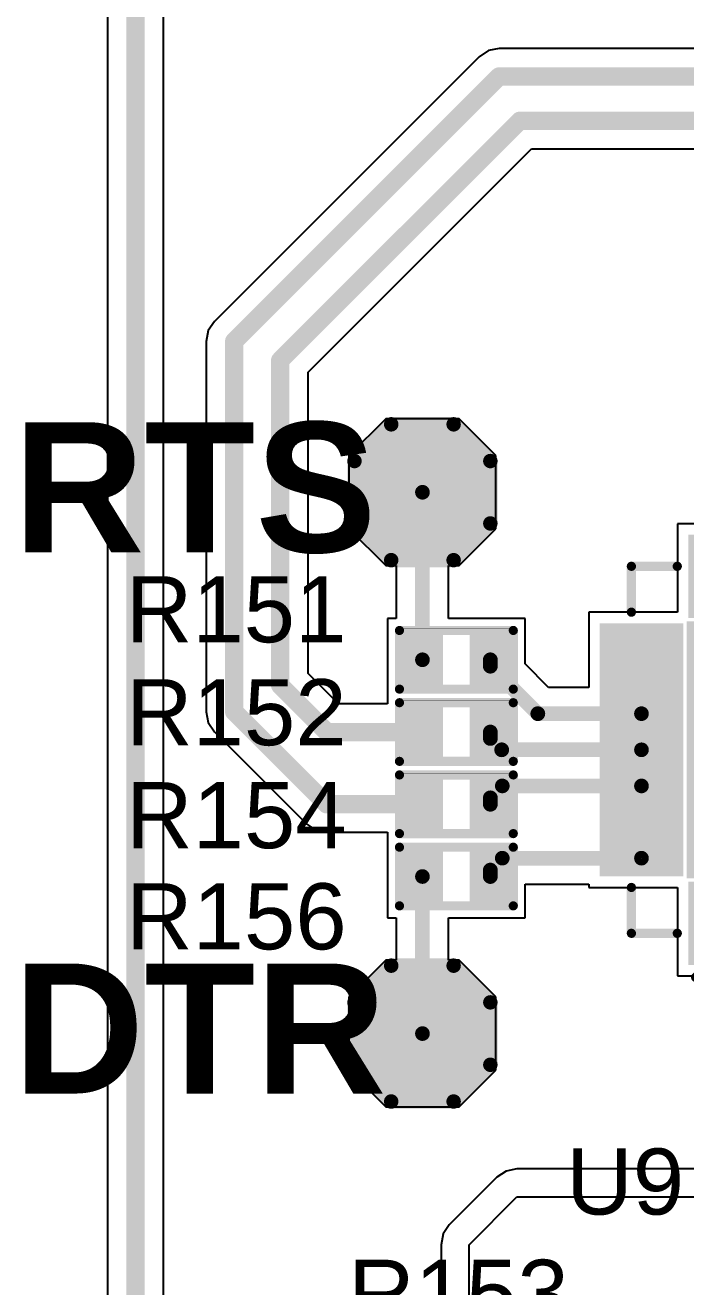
# Model space of a CAD drawing. Header units: inches. Extents: x -11 to 5379, y 0 to 5429.
# Drawn here: x 66.27 to 75.41, y 51.01 to 68.47 of the extents above; entities that cross this region are included whole.
import ezdxf

# ---------------------------------------------------------------- set-up
doc = ezdxf.new("R2010")
doc.units = ezdxf.units.IN
for name, color, linetype in [('Bottom Layer', 5, 'Continuous'), ('PWR', 76, 'Continuous'), ('Top Layer', 1, 'Continuous'), ('Top Overlay', 2, 'Continuous'), ('Top Paste', 8, 'Continuous'), ('Top Solder', 216, 'Continuous')]:
    doc.layers.add(name, color=color, linetype=linetype)
doc.styles.add('Arial', font='', dxfattribs={"height": 0.2})
doc.styles.add('Arial_Bold', font='', dxfattribs={"height": 0.2})
doc.styles.get('Arial').set_extended_font_data('Arial')
doc.styles.get('Arial_Bold').set_extended_font_data('Arial', bold=True)

# ---------------------------------------------------------------- blocks, each defined once
blk = doc.blocks.new('28_QFN__5_5___156')
at = {"layer": 'Top Layer'}
for points in [[(-1.65, 2.875), (-1.35, 2.875), (-1.35, 1.925), (-1.65, 1.925)], [(-1.15, 2.875), (-0.85, 2.875), (-0.85, 1.925), (-1.15, 1.925)], [(-0.65, 2.875), (-0.35, 2.875), (-0.35, 1.925), (-0.65, 1.925)], [(-0.15, 2.875), (0.15, 2.875), (0.15, 1.925), (-0.15, 1.925)], [(0.35, 2.875), (0.65, 2.875), (0.65, 1.925), (0.35, 1.925)], [(0.85, 2.875), (1.15, 2.875), (1.15, 1.925), (0.85, 1.925)], [(1.35, 2.875), (1.65, 2.875), (1.65, 1.925), (1.35, 1.925)], [(-2.875, 1.65), (-1.925, 1.65), (-1.925, 1.35), (-2.875, 1.35)], [(-1.675, 1.675), (1.675, 1.675), (1.675, -1.675), (-1.675, -1.675)], [(1.925, 1.65), (2.875, 1.65), (2.875, 1.35), (1.925, 1.35)], [(-2.875, 1.15), (-1.925, 1.15), (-1.925, 0.85), (-2.875, 0.85)], [(1.925, 1.15), (2.875, 1.15), (2.875, 0.85), (1.925, 0.85)], [(-2.875, 0.65), (-1.925, 0.65), (-1.925, 0.35), (-2.875, 0.35)], [(1.925, 0.65), (2.875, 0.65), (2.875, 0.35), (1.925, 0.35)], [(-2.875, 0.15), (-1.925, 0.15), (-1.925, -0.15), (-2.875, -0.15)], [(1.925, 0.15), (2.875, 0.15), (2.875, -0.15), (1.925, -0.15)], [(-2.875, -0.35), (-1.925, -0.35), (-1.925, -0.65), (-2.875, -0.65)], [(1.925, -0.35), (2.875, -0.35), (2.875, -0.65), (1.925, -0.65)], [(-2.875, -0.85), (-1.925, -0.85), (-1.925, -1.15), (-2.875, -1.15)], [(1.925, -0.85), (2.875, -0.85), (2.875, -1.15), (1.925, -1.15)], [(-2.875, -1.35), (-1.925, -1.35), (-1.925, -1.65), (-2.875, -1.65)], [(1.925, -1.35), (2.875, -1.35), (2.875, -1.65), (1.925, -1.65)], [(-1.65, -1.925), (-1.35, -1.925), (-1.35, -2.875), (-1.65, -2.875)], [(-1.15, -1.925), (-0.85, -1.925), (-0.85, -2.875), (-1.15, -2.875)], [(-0.65, -1.925), (-0.35, -1.925), (-0.35, -2.875), (-0.65, -2.875)], [(-0.15, -1.925), (0.15, -1.925), (0.15, -2.875), (-0.15, -2.875)], [(0.35, -1.925), (0.65, -1.925), (0.65, -2.875), (0.35, -2.875)], [(0.85, -1.925), (1.15, -1.925), (1.15, -2.875), (0.85, -2.875)], [(1.35, -1.925), (1.65, -1.925), (1.65, -2.875), (1.35, -2.875)]]:
    blk.add_hatch(color=1, dxfattribs=at).paths.add_polyline_path(points)
at = {"layer": 'Top Paste'}
for points in [[(-1.65, 2.875), (-1.35, 2.875), (-1.35, 1.925), (-1.65, 1.925)], [(-1.15, 2.875), (-0.85, 2.875), (-0.85, 1.925), (-1.15, 1.925)], [(-0.65, 2.875), (-0.35, 2.875), (-0.35, 1.925), (-0.65, 1.925)], [(-0.15, 2.875), (0.15, 2.875), (0.15, 1.925), (-0.15, 1.925)], [(0.35, 2.875), (0.65, 2.875), (0.65, 1.925), (0.35, 1.925)], [(0.85, 2.875), (1.15, 2.875), (1.15, 1.925), (0.85, 1.925)], [(1.35, 2.875), (1.65, 2.875), (1.65, 1.925), (1.35, 1.925)], [(-2.875, 1.65), (-1.925, 1.65), (-1.925, 1.35), (-2.875, 1.35)], [(-1.675, 1.675), (1.675, 1.675), (1.675, -1.675), (-1.675, -1.675)], [(1.925, 1.65), (2.875, 1.65), (2.875, 1.35), (1.925, 1.35)], [(-2.875, 1.15), (-1.925, 1.15), (-1.925, 0.85), (-2.875, 0.85)], [(1.925, 1.15), (2.875, 1.15), (2.875, 0.85), (1.925, 0.85)], [(-2.875, 0.65), (-1.925, 0.65), (-1.925, 0.35), (-2.875, 0.35)], [(1.925, 0.65), (2.875, 0.65), (2.875, 0.35), (1.925, 0.35)], [(-2.875, 0.15), (-1.925, 0.15), (-1.925, -0.15), (-2.875, -0.15)], [(1.925, 0.15), (2.875, 0.15), (2.875, -0.15), (1.925, -0.15)], [(-2.875, -0.35), (-1.925, -0.35), (-1.925, -0.65), (-2.875, -0.65)], [(1.925, -0.35), (2.875, -0.35), (2.875, -0.65), (1.925, -0.65)], [(-2.875, -0.85), (-1.925, -0.85), (-1.925, -1.15), (-2.875, -1.15)], [(1.925, -0.85), (2.875, -0.85), (2.875, -1.15), (1.925, -1.15)], [(-2.875, -1.35), (-1.925, -1.35), (-1.925, -1.65), (-2.875, -1.65)], [(1.925, -1.35), (2.875, -1.35), (2.875, -1.65), (1.925, -1.65)], [(-1.65, -1.925), (-1.35, -1.925), (-1.35, -2.875), (-1.65, -2.875)], [(-1.15, -1.925), (-0.85, -1.925), (-0.85, -2.875), (-1.15, -2.875)], [(-0.65, -1.925), (-0.35, -1.925), (-0.35, -2.875), (-0.65, -2.875)], [(-0.15, -1.925), (0.15, -1.925), (0.15, -2.875), (-0.15, -2.875)], [(0.35, -1.925), (0.65, -1.925), (0.65, -2.875), (0.35, -2.875)], [(0.85, -1.925), (1.15, -1.925), (1.15, -2.875), (0.85, -2.875)], [(1.35, -1.925), (1.65, -1.925), (1.65, -2.875), (1.35, -2.875)]]:
    blk.add_hatch(color=8, dxfattribs=at).paths.add_polyline_path(points)
at = {"layer": 'Top Solder'}
for points in [[(-1.752, 2.977), (-1.248, 2.977), (-1.248, 1.823), (-1.752, 1.823)], [(-1.252, 2.977), (-0.748, 2.977), (-0.748, 1.823), (-1.252, 1.823)], [(-0.752, 2.977), (-0.248, 2.977), (-0.248, 1.823), (-0.752, 1.823)], [(-0.252, 2.977), (0.252, 2.977), (0.252, 1.823), (-0.252, 1.823)], [(0.248, 2.977), (0.752, 2.977), (0.752, 1.823), (0.248, 1.823)], [(0.748, 2.977), (1.252, 2.977), (1.252, 1.823), (0.748, 1.823)], [(1.248, 2.977), (1.752, 2.977), (1.752, 1.823), (1.248, 1.823)], [(-2.977, 1.752), (-1.823, 1.752), (-1.823, 1.248), (-2.977, 1.248)], [(-1.777, 1.777), (1.777, 1.777), (1.777, -1.777), (-1.777, -1.777)], [(1.823, 1.752), (2.977, 1.752), (2.977, 1.248), (1.823, 1.248)], [(-2.977, 1.252), (-1.823, 1.252), (-1.823, 0.748), (-2.977, 0.748)], [(1.823, 1.252), (2.977, 1.252), (2.977, 0.748), (1.823, 0.748)], [(-2.977, 0.752), (-1.823, 0.752), (-1.823, 0.248), (-2.977, 0.248)], [(1.823, 0.752), (2.977, 0.752), (2.977, 0.248), (1.823, 0.248)], [(-2.977, 0.252), (-1.823, 0.252), (-1.823, -0.252), (-2.977, -0.252)], [(1.823, 0.252), (2.977, 0.252), (2.977, -0.252), (1.823, -0.252)], [(-2.977, -0.248), (-1.823, -0.248), (-1.823, -0.752), (-2.977, -0.752)], [(1.823, -0.248), (2.977, -0.248), (2.977, -0.752), (1.823, -0.752)], [(-2.977, -0.748), (-1.823, -0.748), (-1.823, -1.252), (-2.977, -1.252)], [(1.823, -0.748), (2.977, -0.748), (2.977, -1.252), (1.823, -1.252)], [(-2.977, -1.248), (-1.823, -1.248), (-1.823, -1.752), (-2.977, -1.752)], [(1.823, -1.248), (2.977, -1.248), (2.977, -1.752), (1.823, -1.752)], [(-1.752, -1.823), (-1.248, -1.823), (-1.248, -2.977), (-1.752, -2.977)], [(-1.252, -1.823), (-0.748, -1.823), (-0.748, -2.977), (-1.252, -2.977)], [(-0.752, -1.823), (-0.248, -1.823), (-0.248, -2.977), (-0.752, -2.977)], [(-0.252, -1.823), (0.252, -1.823), (0.252, -2.977), (-0.252, -2.977)], [(0.248, -1.823), (0.752, -1.823), (0.752, -2.977), (0.248, -2.977)], [(0.748, -1.823), (1.252, -1.823), (1.252, -2.977), (0.748, -2.977)], [(1.248, -1.823), (1.752, -1.823), (1.752, -2.977), (1.248, -2.977)]]:
    blk.add_hatch(color=216, dxfattribs=at).paths.add_polyline_path(points)
at = {"layer": 'Top Overlay'}
for points in [[(-2.54, 2.54, 0.127, 0.127, 0), (-2.54, 1.905, 0.127, 0.127, 0)], [(-2.54, 2.54, 0.127, 0.127, 0), (-1.905, 2.54, 0.127, 0.127, 0)], [(1.905, 2.54, 0.127, 0.127, 0), (2.54, 2.54, 0.127, 0.127, 0)], [(2.54, 2.54, 0.127, 0.127, 0), (2.54, 1.905, 0.127, 0.127, 0)], [(-3.15, 1.651, 0.127, 0.127, 0), (-3.15, 1.397, 0.127, 0.127, 0)], [(-3.15, 1.651, 0.127, 0.127, 0), (-3.023, 1.524, 0.127, 0.127, 0)], [(-3.023, 1.524, 0.127, 0.127, 0), (-3.15, 1.397, 0.127, 0.127, 0)], [(-2.54, -1.905, 0.127, 0.127, 0), (-2.54, -2.54, 0.127, 0.127, 0)], [(2.54, -1.905, 0.127, 0.127, 0), (2.54, -2.54, 0.127, 0.127, 0)], [(-2.54, -2.54, 0.127, 0.127, 0), (-1.905, -2.54, 0.127, 0.127, 0)], [(1.905, -2.54, 0.127, 0.127, 0), (2.54, -2.54, 0.127, 0.127, 0)]]:
    blk.add_lwpolyline(points, format="xyseb", dxfattribs=at)
for points in [[(-2.572, 2.54, 0.0635, 0.0635, 1), (-2.508, 2.54, 0.0635, 0.0635, 1)], [(-2.572, 2.54, 0.0635, 0.0635, 1), (-2.508, 2.54, 0.0635, 0.0635, 1)], [(-1.937, 2.54, 0.0635, 0.0635, 1), (-1.873, 2.54, 0.0635, 0.0635, 1)], [(1.873, 2.54, 0.0635, 0.0635, 1), (1.937, 2.54, 0.0635, 0.0635, 1)], [(2.508, 2.54, 0.0635, 0.0635, 1), (2.572, 2.54, 0.0635, 0.0635, 1)], [(2.508, 2.54, 0.0635, 0.0635, 1), (2.572, 2.54, 0.0635, 0.0635, 1)], [(-2.572, 1.905, 0.0635, 0.0635, 1), (-2.508, 1.905, 0.0635, 0.0635, 1)], [(2.508, 1.905, 0.0635, 0.0635, 1), (2.572, 1.905, 0.0635, 0.0635, 1)], [(-3.181, 1.651, 0.0635, 0.0635, 1), (-3.118, 1.651, 0.0635, 0.0635, 1)], [(-3.181, 1.651, 0.0635, 0.0635, 1), (-3.118, 1.651, 0.0635, 0.0635, 1)], [(-3.054, 1.524, 0.0635, 0.0635, 1), (-2.991, 1.524, 0.0635, 0.0635, 1)], [(-3.054, 1.524, 0.0635, 0.0635, 1), (-2.991, 1.524, 0.0635, 0.0635, 1)], [(-3.181, 1.397, 0.0635, 0.0635, 1), (-3.118, 1.397, 0.0635, 0.0635, 1)], [(-3.181, 1.397, 0.0635, 0.0635, 1), (-3.118, 1.397, 0.0635, 0.0635, 1)], [(-2.572, -1.905, 0.0635, 0.0635, 1), (-2.508, -1.905, 0.0635, 0.0635, 1)], [(2.508, -1.905, 0.0635, 0.0635, 1), (2.572, -1.905, 0.0635, 0.0635, 1)], [(-2.572, -2.54, 0.0635, 0.0635, 1), (-2.508, -2.54, 0.0635, 0.0635, 1)], [(-2.572, -2.54, 0.0635, 0.0635, 1), (-2.508, -2.54, 0.0635, 0.0635, 1)], [(-1.937, -2.54, 0.0635, 0.0635, 1), (-1.873, -2.54, 0.0635, 0.0635, 1)], [(1.873, -2.54, 0.0635, 0.0635, 1), (1.937, -2.54, 0.0635, 0.0635, 1)], [(2.508, -2.54, 0.0635, 0.0635, 1), (2.572, -2.54, 0.0635, 0.0635, 1)], [(2.508, -2.54, 0.0635, 0.0635, 1), (2.572, -2.54, 0.0635, 0.0635, 1)]]:
    blk.add_lwpolyline(points, format="xyseb", close=True, dxfattribs=at)
blk = doc.blocks.new('T__________176')
at = {"layer": 'Top Layer'}
blk.add_hatch(color=1, dxfattribs=at).paths.add_polyline_path([(0.381, 0.762), (-0.381, 0.762), (-0.762, 0.381), (-0.762, -0.381), (-0.381, -0.762), (0.381, -0.762), (0.762, -0.381), (0.762, 0.381)])
at = {"layer": 'Top Paste'}
blk.add_hatch(color=8, dxfattribs=at).paths.add_polyline_path([(0.381, 0.762), (-0.381, 0.762), (-0.762, 0.381), (-0.762, -0.381), (-0.381, -0.762), (0.381, -0.762), (0.762, -0.381), (0.762, 0.381)])
at = {"layer": 'Top Solder'}
blk.add_hatch(color=216, dxfattribs=at).paths.add_polyline_path([(0.432, 0.864), (-0.432, 0.864), (-0.864, 0.432), (-0.864, -0.432), (-0.432, -0.864), (0.432, -0.864), (0.864, -0.432), (0.864, 0.432)])
at = {"layer": 'Top Overlay'}
for points in [[(-0.94, 0.432, 0.2, 0.2, 0), (-0.432, 0.94, 0.2, 0.2, 0)], [(-0.432, 0.94, 0.2, 0.2, 0), (0.432, 0.94, 0.2, 0.2, 0)], [(0.432, 0.94, 0.2, 0.2, 0), (0.94, 0.432, 0.2, 0.2, 0)], [(-0.94, -0.432, 0.2, 0.2, 0), (-0.94, 0.432, 0.2, 0.2, 0)], [(0.94, -0.432, 0.2, 0.2, 0), (0.94, 0.432, 0.2, 0.2, 0)], [(-0.94, -0.432, 0.2, 0.2, 0), (-0.432, -0.94, 0.2, 0.2, 0)], [(0.432, -0.94, 0.2, 0.2, 0), (0.94, -0.432, 0.2, 0.2, 0)], [(-0.432, -0.94, 0.2, 0.2, 0), (0.432, -0.94, 0.2, 0.2, 0)]]:
    blk.add_lwpolyline(points, format="xyseb", dxfattribs=at)
for points in [[(-0.482, 0.94, 0.1, 0.1, 1), (-0.382, 0.94, 0.1, 0.1, 1)], [(-0.482, 0.94, 0.1, 0.1, 1), (-0.382, 0.94, 0.1, 0.1, 1)], [(0.382, 0.94, 0.1, 0.1, 1), (0.482, 0.94, 0.1, 0.1, 1)], [(0.382, 0.94, 0.1, 0.1, 1), (0.482, 0.94, 0.1, 0.1, 1)], [(-0.99, 0.432, 0.1, 0.1, 1), (-0.89, 0.432, 0.1, 0.1, 1)], [(-0.99, 0.432, 0.1, 0.1, 1), (-0.89, 0.432, 0.1, 0.1, 1)], [(0.89, 0.432, 0.1, 0.1, 1), (0.99, 0.432, 0.1, 0.1, 1)], [(0.89, 0.432, 0.1, 0.1, 1), (0.99, 0.432, 0.1, 0.1, 1)], [(-0.99, -0.432, 0.1, 0.1, 1), (-0.89, -0.432, 0.1, 0.1, 1)], [(-0.99, -0.432, 0.1, 0.1, 1), (-0.89, -0.432, 0.1, 0.1, 1)], [(0.89, -0.432, 0.1, 0.1, 1), (0.99, -0.432, 0.1, 0.1, 1)], [(0.89, -0.432, 0.1, 0.1, 1), (0.99, -0.432, 0.1, 0.1, 1)], [(-0.482, -0.94, 0.1, 0.1, 1), (-0.382, -0.94, 0.1, 0.1, 1)], [(-0.482, -0.94, 0.1, 0.1, 1), (-0.382, -0.94, 0.1, 0.1, 1)], [(0.382, -0.94, 0.1, 0.1, 1), (0.482, -0.94, 0.1, 0.1, 1)], [(0.382, -0.94, 0.1, 0.1, 1), (0.482, -0.94, 0.1, 0.1, 1)]]:
    blk.add_lwpolyline(points, format="xyseb", close=True, dxfattribs=at)
blk = doc.blocks.new('T__________177')
at = {"layer": 'Top Layer'}
blk.add_hatch(color=1, dxfattribs=at).paths.add_polyline_path([(0.381, 0.762), (-0.381, 0.762), (-0.762, 0.381), (-0.762, -0.381), (-0.381, -0.762), (0.381, -0.762), (0.762, -0.381), (0.762, 0.381)])
at = {"layer": 'Top Paste'}
blk.add_hatch(color=8, dxfattribs=at).paths.add_polyline_path([(0.381, 0.762), (-0.381, 0.762), (-0.762, 0.381), (-0.762, -0.381), (-0.381, -0.762), (0.381, -0.762), (0.762, -0.381), (0.762, 0.381)])
at = {"layer": 'Top Solder'}
blk.add_hatch(color=216, dxfattribs=at).paths.add_polyline_path([(0.432, 0.864), (-0.432, 0.864), (-0.864, 0.432), (-0.864, -0.432), (-0.432, -0.864), (0.432, -0.864), (0.864, -0.432), (0.864, 0.432)])
at = {"layer": 'Top Overlay'}
for points in [[(-0.94, 0.432, 0.2, 0.2, 0), (-0.432, 0.94, 0.2, 0.2, 0)], [(-0.432, 0.94, 0.2, 0.2, 0), (0.432, 0.94, 0.2, 0.2, 0)], [(0.432, 0.94, 0.2, 0.2, 0), (0.94, 0.432, 0.2, 0.2, 0)], [(-0.94, -0.432, 0.2, 0.2, 0), (-0.94, 0.432, 0.2, 0.2, 0)], [(0.94, -0.432, 0.2, 0.2, 0), (0.94, 0.432, 0.2, 0.2, 0)], [(-0.94, -0.432, 0.2, 0.2, 0), (-0.432, -0.94, 0.2, 0.2, 0)], [(0.432, -0.94, 0.2, 0.2, 0), (0.94, -0.432, 0.2, 0.2, 0)], [(-0.432, -0.94, 0.2, 0.2, 0), (0.432, -0.94, 0.2, 0.2, 0)]]:
    blk.add_lwpolyline(points, format="xyseb", dxfattribs=at)
for points in [[(-0.482, 0.94, 0.1, 0.1, 1), (-0.382, 0.94, 0.1, 0.1, 1)], [(-0.482, 0.94, 0.1, 0.1, 1), (-0.382, 0.94, 0.1, 0.1, 1)], [(0.382, 0.94, 0.1, 0.1, 1), (0.482, 0.94, 0.1, 0.1, 1)], [(0.382, 0.94, 0.1, 0.1, 1), (0.482, 0.94, 0.1, 0.1, 1)], [(-0.99, 0.432, 0.1, 0.1, 1), (-0.89, 0.432, 0.1, 0.1, 1)], [(-0.99, 0.432, 0.1, 0.1, 1), (-0.89, 0.432, 0.1, 0.1, 1)], [(0.89, 0.432, 0.1, 0.1, 1), (0.99, 0.432, 0.1, 0.1, 1)], [(0.89, 0.432, 0.1, 0.1, 1), (0.99, 0.432, 0.1, 0.1, 1)], [(-0.99, -0.432, 0.1, 0.1, 1), (-0.89, -0.432, 0.1, 0.1, 1)], [(-0.99, -0.432, 0.1, 0.1, 1), (-0.89, -0.432, 0.1, 0.1, 1)], [(0.89, -0.432, 0.1, 0.1, 1), (0.99, -0.432, 0.1, 0.1, 1)], [(0.89, -0.432, 0.1, 0.1, 1), (0.99, -0.432, 0.1, 0.1, 1)], [(-0.482, -0.94, 0.1, 0.1, 1), (-0.382, -0.94, 0.1, 0.1, 1)], [(-0.482, -0.94, 0.1, 0.1, 1), (-0.382, -0.94, 0.1, 0.1, 1)], [(0.382, -0.94, 0.1, 0.1, 1), (0.482, -0.94, 0.1, 0.1, 1)], [(0.382, -0.94, 0.1, 0.1, 1), (0.482, -0.94, 0.1, 0.1, 1)]]:
    blk.add_lwpolyline(points, format="xyseb", close=True, dxfattribs=at)
blk = doc.blocks.new('R___0402_319')
at = {"layer": 'Top Layer'}
for points in [[(-0.699, -0.318), (-0.699, 0.318), (-0.241, 0.318), (-0.241, -0.318)], [(0.241, -0.318), (0.241, 0.318), (0.699, 0.318), (0.699, -0.318)]]:
    blk.add_hatch(color=1, dxfattribs=at).paths.add_polyline_path(points)
at = {"layer": 'Top Paste'}
for points in [[(-0.699, -0.318), (-0.699, 0.318), (-0.241, 0.318), (-0.241, -0.318)], [(0.241, -0.318), (0.241, 0.318), (0.699, 0.318), (0.699, -0.318)]]:
    blk.add_hatch(color=8, dxfattribs=at).paths.add_polyline_path(points)
at = {"layer": 'Top Solder'}
for points in [[(-0.754, -0.373), (-0.754, 0.373), (-0.186, 0.373), (-0.186, -0.373)], [(0.186, -0.373), (0.186, 0.373), (0.754, 0.373), (0.754, -0.373)]]:
    blk.add_hatch(color=216, dxfattribs=at).paths.add_polyline_path(points)
at = {"layer": 'Top Overlay'}
for points in [[(-0.787, 0.406, 0.127, 0.127, 0), (-0.787, -0.406, 0.127, 0.127, 0)], [(0.787, 0.406, 0.127, 0.127, 0), (-0.787, 0.406, 0.127, 0.127, 0)], [(0.787, 0.406, 0.127, 0.127, 0), (0.787, -0.406, 0.127, 0.127, 0)], [(0.787, -0.406, 0.127, 0.127, 0), (-0.787, -0.406, 0.127, 0.127, 0)], [(0.813, -0.432, 0.00323, 0.00323, 0), (-0.813, -0.432, 0.00323, 0.00323, 0)]]:
    blk.add_lwpolyline(points, format="xyseb", dxfattribs=at)
for points in [[(-0.819, 0.406, 0.0635, 0.0635, 1), (-0.756, 0.406, 0.0635, 0.0635, 1)], [(-0.819, 0.406, 0.0635, 0.0635, 1), (-0.756, 0.406, 0.0635, 0.0635, 1)], [(0.756, 0.406, 0.0635, 0.0635, 1), (0.819, 0.406, 0.0635, 0.0635, 1)], [(0.756, 0.406, 0.0635, 0.0635, 1), (0.819, 0.406, 0.0635, 0.0635, 1)], [(-0.819, -0.406, 0.0635, 0.0635, 1), (-0.756, -0.406, 0.0635, 0.0635, 1)], [(-0.819, -0.406, 0.0635, 0.0635, 1), (-0.756, -0.406, 0.0635, 0.0635, 1)], [(0.756, -0.406, 0.0635, 0.0635, 1), (0.819, -0.406, 0.0635, 0.0635, 1)], [(0.756, -0.406, 0.0635, 0.0635, 1), (0.819, -0.406, 0.0635, 0.0635, 1)], [(-0.814, -0.432, 0.00161, 0.00161, 1), (-0.812, -0.432, 0.00161, 0.00161, 1)], [(0.812, -0.432, 0.00161, 0.00161, 1), (0.814, -0.432, 0.00161, 0.00161, 1)]]:
    blk.add_lwpolyline(points, format="xyseb", close=True, dxfattribs=at)
blk = doc.blocks.new('R___0402_321')
at = {"layer": 'Top Layer'}
for points in [[(-0.699, -0.318), (-0.699, 0.318), (-0.241, 0.318), (-0.241, -0.318)], [(0.241, -0.318), (0.241, 0.318), (0.699, 0.318), (0.699, -0.318)]]:
    blk.add_hatch(color=1, dxfattribs=at).paths.add_polyline_path(points)
at = {"layer": 'Top Paste'}
for points in [[(-0.699, -0.318), (-0.699, 0.318), (-0.241, 0.318), (-0.241, -0.318)], [(0.241, -0.318), (0.241, 0.318), (0.699, 0.318), (0.699, -0.318)]]:
    blk.add_hatch(color=8, dxfattribs=at).paths.add_polyline_path(points)
at = {"layer": 'Top Solder'}
for points in [[(-0.754, -0.373), (-0.754, 0.373), (-0.186, 0.373), (-0.186, -0.373)], [(0.186, -0.373), (0.186, 0.373), (0.754, 0.373), (0.754, -0.373)]]:
    blk.add_hatch(color=216, dxfattribs=at).paths.add_polyline_path(points)
at = {"layer": 'Top Overlay'}
for points in [[(-0.787, 0.406, 0.127, 0.127, 0), (-0.787, -0.406, 0.127, 0.127, 0)], [(0.787, 0.406, 0.127, 0.127, 0), (-0.787, 0.406, 0.127, 0.127, 0)], [(0.787, 0.406, 0.127, 0.127, 0), (0.787, -0.406, 0.127, 0.127, 0)], [(0.787, -0.406, 0.127, 0.127, 0), (-0.787, -0.406, 0.127, 0.127, 0)], [(0.813, -0.432, 0.00323, 0.00323, 0), (-0.813, -0.432, 0.00323, 0.00323, 0)]]:
    blk.add_lwpolyline(points, format="xyseb", dxfattribs=at)
for points in [[(-0.819, 0.406, 0.0635, 0.0635, 1), (-0.756, 0.406, 0.0635, 0.0635, 1)], [(-0.819, 0.406, 0.0635, 0.0635, 1), (-0.756, 0.406, 0.0635, 0.0635, 1)], [(0.756, 0.406, 0.0635, 0.0635, 1), (0.819, 0.406, 0.0635, 0.0635, 1)], [(0.756, 0.406, 0.0635, 0.0635, 1), (0.819, 0.406, 0.0635, 0.0635, 1)], [(-0.819, -0.406, 0.0635, 0.0635, 1), (-0.756, -0.406, 0.0635, 0.0635, 1)], [(-0.819, -0.406, 0.0635, 0.0635, 1), (-0.756, -0.406, 0.0635, 0.0635, 1)], [(0.756, -0.406, 0.0635, 0.0635, 1), (0.819, -0.406, 0.0635, 0.0635, 1)], [(0.756, -0.406, 0.0635, 0.0635, 1), (0.819, -0.406, 0.0635, 0.0635, 1)], [(-0.814, -0.432, 0.00161, 0.00161, 1), (-0.812, -0.432, 0.00161, 0.00161, 1)], [(0.812, -0.432, 0.00161, 0.00161, 1), (0.814, -0.432, 0.00161, 0.00161, 1)]]:
    blk.add_lwpolyline(points, format="xyseb", close=True, dxfattribs=at)
blk = doc.blocks.new('R___0402_323')
at = {"layer": 'Top Layer'}
for points in [[(-0.699, -0.318), (-0.699, 0.318), (-0.241, 0.318), (-0.241, -0.318)], [(0.241, -0.318), (0.241, 0.318), (0.699, 0.318), (0.699, -0.318)]]:
    blk.add_hatch(color=1, dxfattribs=at).paths.add_polyline_path(points)
at = {"layer": 'Top Paste'}
for points in [[(-0.699, -0.318), (-0.699, 0.318), (-0.241, 0.318), (-0.241, -0.318)], [(0.241, -0.318), (0.241, 0.318), (0.699, 0.318), (0.699, -0.318)]]:
    blk.add_hatch(color=8, dxfattribs=at).paths.add_polyline_path(points)
at = {"layer": 'Top Solder'}
for points in [[(-0.754, -0.373), (-0.754, 0.373), (-0.186, 0.373), (-0.186, -0.373)], [(0.186, -0.373), (0.186, 0.373), (0.754, 0.373), (0.754, -0.373)]]:
    blk.add_hatch(color=216, dxfattribs=at).paths.add_polyline_path(points)
at = {"layer": 'Top Overlay'}
for points in [[(-0.787, 0.406, 0.127, 0.127, 0), (-0.787, -0.406, 0.127, 0.127, 0)], [(0.787, 0.406, 0.127, 0.127, 0), (-0.787, 0.406, 0.127, 0.127, 0)], [(0.787, 0.406, 0.127, 0.127, 0), (0.787, -0.406, 0.127, 0.127, 0)], [(0.787, -0.406, 0.127, 0.127, 0), (-0.787, -0.406, 0.127, 0.127, 0)], [(0.813, -0.432, 0.00323, 0.00323, 0), (-0.813, -0.432, 0.00323, 0.00323, 0)]]:
    blk.add_lwpolyline(points, format="xyseb", dxfattribs=at)
for points in [[(-0.819, 0.406, 0.0635, 0.0635, 1), (-0.756, 0.406, 0.0635, 0.0635, 1)], [(-0.819, 0.406, 0.0635, 0.0635, 1), (-0.756, 0.406, 0.0635, 0.0635, 1)], [(0.756, 0.406, 0.0635, 0.0635, 1), (0.819, 0.406, 0.0635, 0.0635, 1)], [(0.756, 0.406, 0.0635, 0.0635, 1), (0.819, 0.406, 0.0635, 0.0635, 1)], [(-0.819, -0.406, 0.0635, 0.0635, 1), (-0.756, -0.406, 0.0635, 0.0635, 1)], [(-0.819, -0.406, 0.0635, 0.0635, 1), (-0.756, -0.406, 0.0635, 0.0635, 1)], [(0.756, -0.406, 0.0635, 0.0635, 1), (0.819, -0.406, 0.0635, 0.0635, 1)], [(0.756, -0.406, 0.0635, 0.0635, 1), (0.819, -0.406, 0.0635, 0.0635, 1)], [(-0.814, -0.432, 0.00161, 0.00161, 1), (-0.812, -0.432, 0.00161, 0.00161, 1)], [(0.812, -0.432, 0.00161, 0.00161, 1), (0.814, -0.432, 0.00161, 0.00161, 1)]]:
    blk.add_lwpolyline(points, format="xyseb", close=True, dxfattribs=at)
blk = doc.blocks.new('R___0402_324')
at = {"layer": 'Top Layer'}
for points in [[(-0.699, -0.318), (-0.699, 0.318), (-0.241, 0.318), (-0.241, -0.318)], [(0.241, -0.318), (0.241, 0.318), (0.699, 0.318), (0.699, -0.318)]]:
    blk.add_hatch(color=1, dxfattribs=at).paths.add_polyline_path(points)
at = {"layer": 'Top Paste'}
for points in [[(-0.699, -0.318), (-0.699, 0.318), (-0.241, 0.318), (-0.241, -0.318)], [(0.241, -0.318), (0.241, 0.318), (0.699, 0.318), (0.699, -0.318)]]:
    blk.add_hatch(color=8, dxfattribs=at).paths.add_polyline_path(points)
at = {"layer": 'Top Solder'}
for points in [[(-0.754, -0.373), (-0.754, 0.373), (-0.186, 0.373), (-0.186, -0.373)], [(0.186, -0.373), (0.186, 0.373), (0.754, 0.373), (0.754, -0.373)]]:
    blk.add_hatch(color=216, dxfattribs=at).paths.add_polyline_path(points)
at = {"layer": 'Top Overlay'}
for points in [[(-0.787, 0.406, 0.127, 0.127, 0), (-0.787, -0.406, 0.127, 0.127, 0)], [(0.787, 0.406, 0.127, 0.127, 0), (-0.787, 0.406, 0.127, 0.127, 0)], [(0.787, 0.406, 0.127, 0.127, 0), (0.787, -0.406, 0.127, 0.127, 0)], [(0.787, -0.406, 0.127, 0.127, 0), (-0.787, -0.406, 0.127, 0.127, 0)], [(0.813, -0.432, 0.00323, 0.00323, 0), (-0.813, -0.432, 0.00323, 0.00323, 0)]]:
    blk.add_lwpolyline(points, format="xyseb", dxfattribs=at)
for points in [[(-0.819, 0.406, 0.0635, 0.0635, 1), (-0.756, 0.406, 0.0635, 0.0635, 1)], [(-0.819, 0.406, 0.0635, 0.0635, 1), (-0.756, 0.406, 0.0635, 0.0635, 1)], [(0.756, 0.406, 0.0635, 0.0635, 1), (0.819, 0.406, 0.0635, 0.0635, 1)], [(0.756, 0.406, 0.0635, 0.0635, 1), (0.819, 0.406, 0.0635, 0.0635, 1)], [(-0.819, -0.406, 0.0635, 0.0635, 1), (-0.756, -0.406, 0.0635, 0.0635, 1)], [(-0.819, -0.406, 0.0635, 0.0635, 1), (-0.756, -0.406, 0.0635, 0.0635, 1)], [(0.756, -0.406, 0.0635, 0.0635, 1), (0.819, -0.406, 0.0635, 0.0635, 1)], [(0.756, -0.406, 0.0635, 0.0635, 1), (0.819, -0.406, 0.0635, 0.0635, 1)], [(-0.814, -0.432, 0.00161, 0.00161, 1), (-0.812, -0.432, 0.00161, 0.00161, 1)], [(0.812, -0.432, 0.00161, 0.00161, 1), (0.814, -0.432, 0.00161, 0.00161, 1)]]:
    blk.add_lwpolyline(points, format="xyseb", close=True, dxfattribs=at)

msp = doc.modelspace()

# ---------------------------------------------------------------- linework, layer by layer
at = {"layer": 'Bottom Layer'}
for p, q in [((67.411, 70.905), (67.411, 30.184)), ((68.188, 30.344), (68.188, 70.905))]:
    msp.add_line(p, q, dxfattribs=at)
msp.add_lwpolyline([(67.8, 30.184, 0.254, 0.254, 0), (67.8, 71.3, 0.254, 0.254, 0)], format="xyseb", dxfattribs=at)
at = {"layer": 'PWR'}
for p, q in [((72.927, 52.607), (72.801, 52.522)), ((73.076, 52.636), (72.927, 52.607)), ((82.57, 52.636), (73.076, 52.636)), ((72.801, 52.522), (72.141, 51.862)), ((72.415, 51.587), (73.076, 52.248)), ((73.076, 52.248), (84.176, 52.248)), ((72.057, 51.736), (72.027, 51.587)), ((72.141, 51.862), (72.057, 51.736)), ((72.027, 51.587), (72.027, 45.099)), ((72.415, 45.099), (72.415, 51.587))]:
    msp.add_line(p, q, dxfattribs=at)
at = {"layer": 'Top Layer'}
for p, q in [((72.682, 68.117), (72.556, 68.032)), ((72.83, 68.146), (72.682, 68.117)), ((84.873, 68.146), (72.83, 68.146)), ((72.556, 68.032), (68.89, 64.366)), ((70.189, 63.666), (73.279, 66.756)), ((73.279, 66.756), (84.701, 66.756)), ((68.89, 64.366), (68.805, 64.24)), ((68.805, 64.24), (68.776, 64.092)), ((68.776, 64.092), (68.776, 58.964)), ((70.189, 59.492), (70.189, 63.666)), ((71.261, 63.019), (70.753, 62.511)), ((72.277, 63.019), (71.261, 63.019)), ((72.785, 62.511), (72.277, 63.019)), ((70.753, 62.511), (70.753, 61.495)), ((72.785, 61.495), (72.785, 62.511)), ((70.753, 61.495), (71.261, 60.987)), ((72.277, 60.987), (72.785, 61.495)), ((79.105, 61.567), (75.297, 61.567)), ((75.297, 61.567), (75.297, 60.342)), ((71.261, 60.987), (71.407, 60.987)), ((71.407, 60.987), (71.407, 60.256)), ((72.132, 60.256), (72.132, 60.987)), ((72.132, 60.987), (72.277, 60.987)), ((71.407, 60.256), (71.287, 60.256)), ((71.287, 60.256), (71.287, 59.073)), ((73.192, 60.256), (72.132, 60.256)), ((73.192, 59.626), (73.192, 60.256)), ((75.297, 60.342), (74.072, 60.342)), ((74.072, 60.342), (74.072, 59.301)), ((73.516, 59.301), (73.192, 59.626)), ((70.608, 59.073), (70.189, 59.492)), ((74.072, 59.301), (73.516, 59.301)), ((71.287, 59.073), (70.608, 59.073)), ((68.776, 58.964), (68.805, 58.815)), ((68.805, 58.815), (68.89, 58.689)), ((68.89, 58.689), (70.169, 57.41)), ((70.169, 57.41), (70.295, 57.325)), ((70.295, 57.325), (70.444, 57.296)), ((70.444, 57.296), (71.287, 57.296)), ((71.287, 57.296), (71.287, 56.113)), ((73.192, 56.113), (73.192, 56.576)), ((73.192, 56.576), (74.072, 56.576)), ((74.072, 56.576), (74.072, 56.534)), ((74.072, 56.534), (75.297, 56.534)), ((75.297, 56.534), (75.297, 55.309)), ((71.287, 56.113), (71.407, 56.113)), ((71.407, 56.113), (71.407, 55.526)), ((72.132, 55.526), (72.132, 56.113)), ((72.132, 56.113), (73.192, 56.113)), ((71.261, 55.526), (70.753, 55.018)), ((71.407, 55.526), (71.261, 55.526)), ((72.277, 55.526), (72.132, 55.526)), ((72.785, 55.018), (72.277, 55.526)), ((75.297, 55.309), (76.605, 55.309)), ((70.753, 55.018), (70.753, 54.002)), ((72.785, 54.002), (72.785, 55.018)), ((70.753, 54.002), (71.261, 53.494)), ((72.277, 53.494), (72.785, 54.002)), ((71.261, 53.494), (72.277, 53.494))]:
    msp.add_line(p, q, dxfattribs=at)
for points in [[(69.164, 64.092, 0.254, 0.254, 0), (72.83, 67.758, 0.254, 0.254, 0)], [(72.83, 67.758, 0.254, 0.254, 0), (85.268, 67.758, 0.254, 0.254, 0)], [(69.8, 63.827, 0.254, 0.254, 0), (73.118, 67.145, 0.254, 0.254, 0)], [(73.118, 67.145, 0.254, 0.254, 0), (84.861, 67.145, 0.254, 0.254, 0)], [(69.164, 58.964, 0.254, 0.254, 0), (69.164, 64.092, 0.254, 0.254, 0)], [(69.8, 59.331, 0.254, 0.254, 0), (69.8, 63.827, 0.254, 0.254, 0)], [(71.769, 59.684, 0.203, 0.203, 0), (71.769, 62.003, 0.203, 0.203, 0)], [(72.709, 59.595, 0.203, 0.203, 0), (72.709, 59.684, 0.203, 0.203, 0)], [(72.709, 59.595, 0.203, 0.203, 0), (73.366, 58.938, 0.203, 0.203, 0)], [(69.8, 59.331, 0.254, 0.254, 0), (70.447, 58.684, 0.254, 0.254, 0)], [(69.164, 58.964, 0.254, 0.254, 0), (70.444, 57.684, 0.254, 0.254, 0)], [(73.366, 58.938, 0.203, 0.203, 0), (74.801, 58.938, 0.203, 0.203, 0)], [(70.447, 58.684, 0.254, 0.254, 0), (71.769, 58.684, 0.254, 0.254, 0)], [(72.709, 58.595, 0.203, 0.203, 0), (72.709, 58.684, 0.203, 0.203, 0)], [(72.709, 58.595, 0.203, 0.203, 0), (72.866, 58.438, 0.203, 0.203, 0)], [(72.866, 58.438, 0.203, 0.203, 0), (74.801, 58.438, 0.203, 0.203, 0)], [(72.709, 57.773, 0.203, 0.203, 0), (72.874, 57.938, 0.203, 0.203, 0)], [(72.874, 57.938, 0.203, 0.203, 0), (74.801, 57.938, 0.203, 0.203, 0)], [(70.444, 57.684, 0.254, 0.254, 0), (71.769, 57.684, 0.254, 0.254, 0)], [(72.709, 57.684, 0.203, 0.203, 0), (72.709, 57.773, 0.203, 0.203, 0)], [(72.709, 56.773, 0.203, 0.203, 0), (72.874, 56.938, 0.203, 0.203, 0)], [(72.874, 56.938, 0.203, 0.203, 0), (74.801, 56.938, 0.203, 0.203, 0)], [(71.769, 54.51, 0.203, 0.203, 0), (71.769, 56.684, 0.203, 0.203, 0)], [(72.709, 56.684, 0.203, 0.203, 0), (72.709, 56.773, 0.203, 0.203, 0)]]:
    msp.add_lwpolyline(points, format="xyseb", dxfattribs=at)
for points in [[(72.767, 67.758, 0.127, 0.127, 1), (72.894, 67.758, 0.127, 0.127, 1)], [(72.767, 67.758, 0.127, 0.127, 1), (72.894, 67.758, 0.127, 0.127, 1)], [(73.055, 67.145, 0.127, 0.127, 1), (73.182, 67.145, 0.127, 0.127, 1)], [(73.055, 67.145, 0.127, 0.127, 1), (73.182, 67.145, 0.127, 0.127, 1)], [(69.101, 64.092, 0.127, 0.127, 1), (69.228, 64.092, 0.127, 0.127, 1)], [(69.101, 64.092, 0.127, 0.127, 1), (69.228, 64.092, 0.127, 0.127, 1)], [(69.737, 63.827, 0.127, 0.127, 1), (69.864, 63.827, 0.127, 0.127, 1)], [(69.737, 63.827, 0.127, 0.127, 1), (69.864, 63.827, 0.127, 0.127, 1)], [(71.719, 62.003, 0.102, 0.102, 1), (71.82, 62.003, 0.102, 0.102, 1)], [(71.719, 59.684, 0.102, 0.102, 1), (71.82, 59.684, 0.102, 0.102, 1)], [(72.658, 59.684, 0.102, 0.102, 1), (72.76, 59.684, 0.102, 0.102, 1)], [(72.658, 59.595, 0.102, 0.102, 1), (72.76, 59.595, 0.102, 0.102, 1)], [(72.658, 59.595, 0.102, 0.102, 1), (72.76, 59.595, 0.102, 0.102, 1)], [(69.737, 59.331, 0.127, 0.127, 1), (69.864, 59.331, 0.127, 0.127, 1)], [(69.737, 59.331, 0.127, 0.127, 1), (69.864, 59.331, 0.127, 0.127, 1)], [(69.101, 58.964, 0.127, 0.127, 1), (69.228, 58.964, 0.127, 0.127, 1)], [(69.101, 58.964, 0.127, 0.127, 1), (69.228, 58.964, 0.127, 0.127, 1)], [(73.315, 58.938, 0.102, 0.102, 1), (73.417, 58.938, 0.102, 0.102, 1)], [(73.315, 58.938, 0.102, 0.102, 1), (73.417, 58.938, 0.102, 0.102, 1)], [(74.75, 58.938, 0.102, 0.102, 1), (74.851, 58.938, 0.102, 0.102, 1)], [(70.384, 58.684, 0.127, 0.127, 1), (70.511, 58.684, 0.127, 0.127, 1)], [(70.384, 58.684, 0.127, 0.127, 1), (70.511, 58.684, 0.127, 0.127, 1)], [(71.706, 58.684, 0.127, 0.127, 1), (71.833, 58.684, 0.127, 0.127, 1)], [(72.658, 58.684, 0.102, 0.102, 1), (72.76, 58.684, 0.102, 0.102, 1)], [(72.658, 58.595, 0.102, 0.102, 1), (72.76, 58.595, 0.102, 0.102, 1)], [(72.658, 58.595, 0.102, 0.102, 1), (72.76, 58.595, 0.102, 0.102, 1)], [(72.815, 58.438, 0.102, 0.102, 1), (72.917, 58.438, 0.102, 0.102, 1)], [(72.815, 58.438, 0.102, 0.102, 1), (72.917, 58.438, 0.102, 0.102, 1)], [(74.75, 58.438, 0.102, 0.102, 1), (74.851, 58.438, 0.102, 0.102, 1)], [(72.824, 57.938, 0.102, 0.102, 1), (72.925, 57.938, 0.102, 0.102, 1)], [(72.824, 57.938, 0.102, 0.102, 1), (72.925, 57.938, 0.102, 0.102, 1)], [(74.75, 57.938, 0.102, 0.102, 1), (74.851, 57.938, 0.102, 0.102, 1)], [(70.38, 57.684, 0.127, 0.127, 1), (70.507, 57.684, 0.127, 0.127, 1)], [(70.38, 57.684, 0.127, 0.127, 1), (70.507, 57.684, 0.127, 0.127, 1)], [(71.706, 57.684, 0.127, 0.127, 1), (71.833, 57.684, 0.127, 0.127, 1)], [(72.658, 57.773, 0.102, 0.102, 1), (72.76, 57.773, 0.102, 0.102, 1)], [(72.658, 57.773, 0.102, 0.102, 1), (72.76, 57.773, 0.102, 0.102, 1)], [(72.658, 57.684, 0.102, 0.102, 1), (72.76, 57.684, 0.102, 0.102, 1)], [(72.824, 56.938, 0.102, 0.102, 1), (72.925, 56.938, 0.102, 0.102, 1)], [(72.824, 56.938, 0.102, 0.102, 1), (72.925, 56.938, 0.102, 0.102, 1)], [(74.75, 56.938, 0.102, 0.102, 1), (74.851, 56.938, 0.102, 0.102, 1)], [(71.719, 56.684, 0.102, 0.102, 1), (71.82, 56.684, 0.102, 0.102, 1)], [(72.658, 56.773, 0.102, 0.102, 1), (72.76, 56.773, 0.102, 0.102, 1)], [(72.658, 56.773, 0.102, 0.102, 1), (72.76, 56.773, 0.102, 0.102, 1)], [(72.658, 56.684, 0.102, 0.102, 1), (72.76, 56.684, 0.102, 0.102, 1)], [(71.719, 54.51, 0.102, 0.102, 1), (71.82, 54.51, 0.102, 0.102, 1)]]:
    msp.add_lwpolyline(points, format="xyseb", close=True, dxfattribs=at)

# ---------------------------------------------------------------- block references
for name, p in [('T__________177', (71.769, 62.003)), ('T__________176', (71.769, 54.51))]:
    msp.add_blockref(name, p)
for name, p, rotation in [('28_QFN__5_5___156', (77.201, 58.438), 90), ('R___0402_324', (72.239, 59.684), 180), ('R___0402_323', (72.239, 58.684), 180), ('R___0402_321', (72.239, 57.684), 180), ('R___0402_319', (72.239, 56.684), 180)]:
    msp.add_blockref(name, p, dxfattribs=dict(rotation=rotation))

# ---------------------------------------------------------------- texts
at = {"layer": 'Top Overlay'}
for s, height, style, p in [('RTS', 1.8, 'Arial_Bold', (66.106, 61.173)), ('R151', 0.9144, 'Arial', (67.663, 59.926)), ('R152', 0.9144, 'Arial', (67.667, 58.501)), ('R154', 0.9144, 'Arial', (67.667, 57.076)), ('R156', 0.9144, 'Arial', (67.667, 55.676)), ('DTR', 1.8, 'Arial_Bold', (66.104, 53.68)), ('U9', 0.9144, 'Arial', (73.758, 52.005)), ('R153', 0.9144, 'Arial', (70.741, 50.465))]:
    msp.add_text(s, height=height, dxfattribs=dict(at, style=style)).set_placement(p)

doc.saveas('drawing.dxf')
